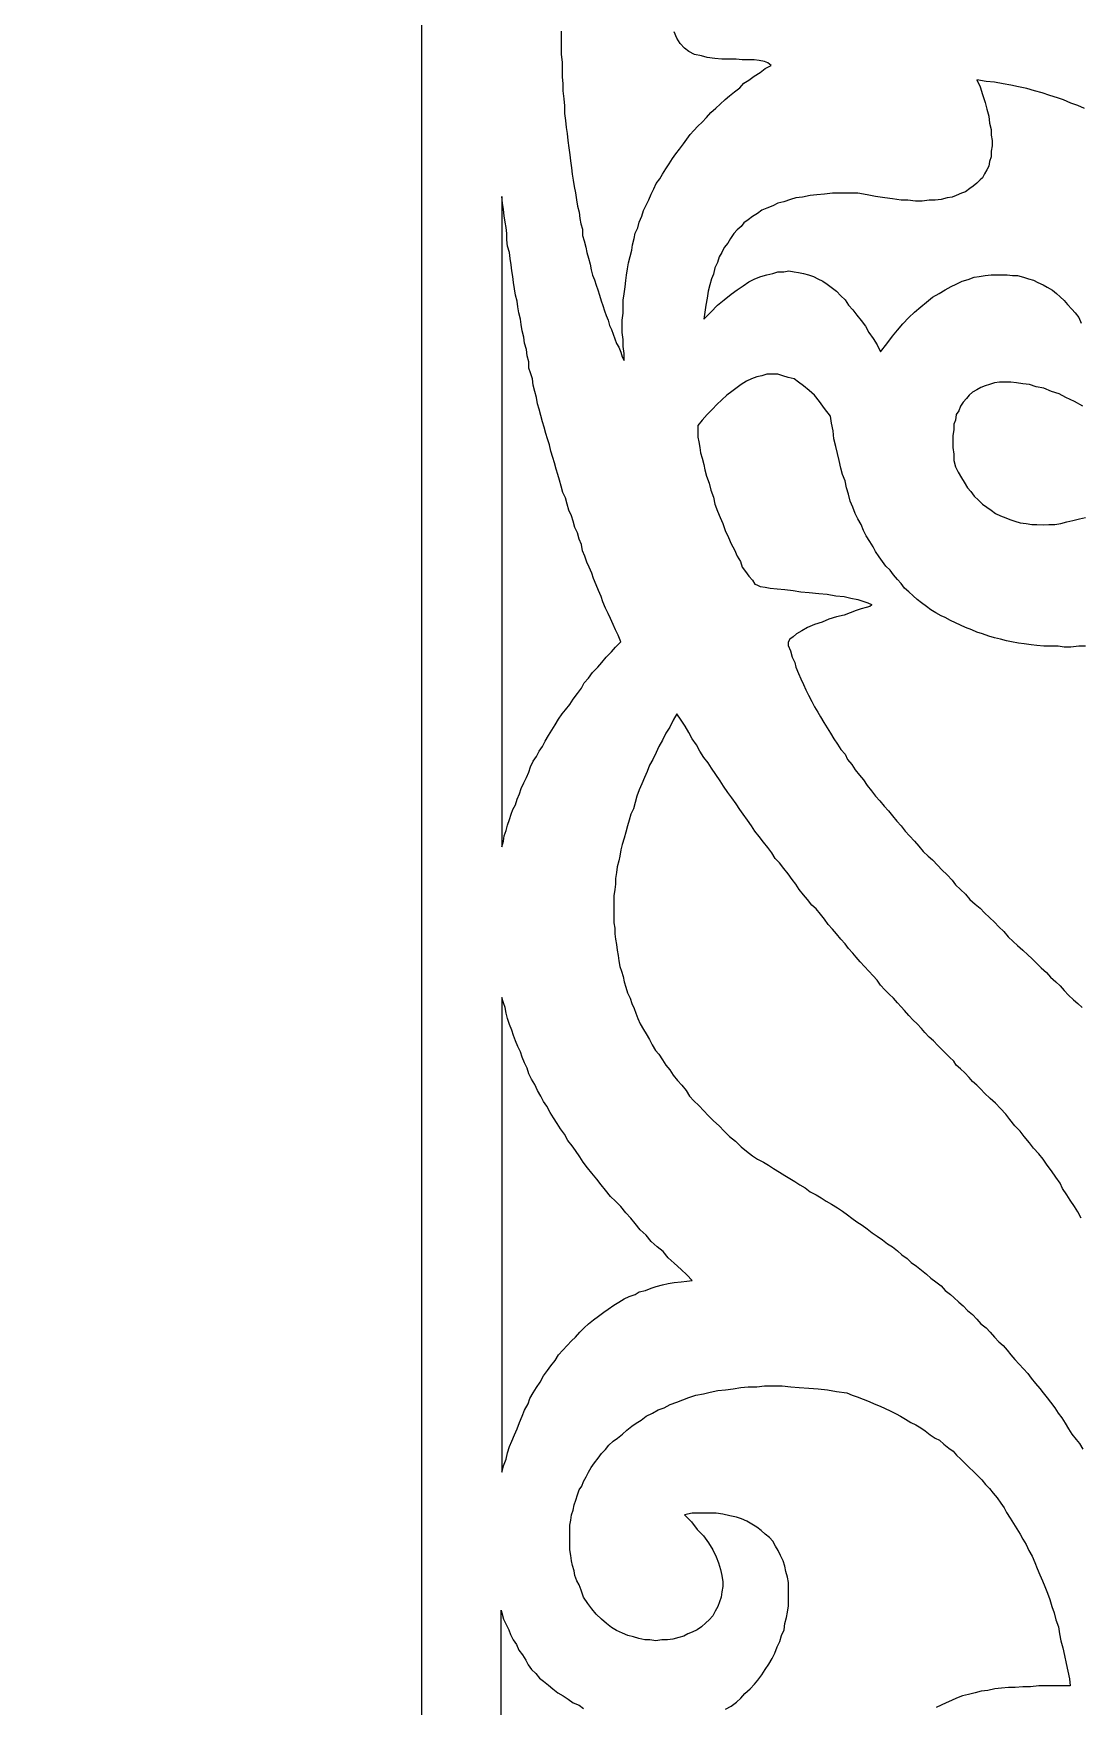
# Model space of a CAD drawing. Extents: x -535 to 535, y -535 to 535.
# Drawn here: x 305.6 to 371.5, y -106.5 to -1.2 of the extents above; entities that cross this region are included whole.
import ezdxf

# ---------------------------------------------------------------- set-up
doc = ezdxf.new("R2010")
doc.units = 0
doc.layers.add('LAYER_1', color=18, linetype='CONTINUOUS')
doc.layers.add('LAYER_2', color=150, linetype='CONTINUOUS')

msp = doc.modelspace()

# ---------------------------------------------------------------- linework, layer by layer
at = {"layer": 'LAYER_1'}
for points in [[(338.78, -1), (338.78, -2.47), (338.84, -2.96), (338.84, -3.89), (338.89, -4.33), (338.89, -4.77), (338.94, -5.26), (339, -5.7), (339, -6.19), (339.05, -6.63), (339.1, -7.07), (339.16, -7.46), (339.21, -7.9), (339.27, -8.35), (339.32, -8.79), (339.37, -9.18), (339.43, -9.62), (339.48, -10.01), (339.53, -10.4), (339.59, -10.79), (339.69, -11.18), (339.75, -11.62), (339.8, -12.02), (339.91, -12.41), (339.96, -12.8), (340.01, -13.14), (340.12, -13.48), (340.12, -13.88), (340.23, -14.22), (340.33, -14.61), (340.39, -14.95), (340.5, -15.3), (340.6, -15.69), (340.66, -16.03), (340.76, -16.37), (340.87, -16.67), (340.98, -17.01), (341.08, -17.3), (341.19, -17.64), (341.3, -17.99), (341.4, -18.28), (341.51, -18.62), (341.62, -18.92), (341.73, -19.21), (341.83, -19.55), (341.94, -19.8), (342.05, -20.09), (342.15, -20.38), (342.26, -20.68), (342.42, -20.92), (342.53, -21.22), (342.63, -21.51), (342.74, -21.76), (342.74, -21.31), (342.69, -20.87), (342.69, -20.43), (342.63, -19.99), (342.63, -19.21), (342.69, -18.77), (342.69, -17.94), (342.74, -17.55), (342.8, -17.11), (342.85, -16.71), (342.9, -16.37), (342.96, -15.98), (343.01, -15.59), (343.12, -15.2), (343.22, -14.81), (343.28, -14.46), (343.38, -14.07), (343.44, -13.73), (343.6, -13.39), (343.7, -13.04), (343.86, -12.65), (343.97, -12.31), (344.13, -11.97), (344.29, -11.62), (344.45, -11.28), (344.61, -10.94), (344.77, -10.6), (344.99, -10.3), (345.15, -10.01), (345.36, -9.67), (345.58, -9.37), (345.79, -9.03), (346, -8.74), (346.22, -8.44), (346.49, -8.1), (346.7, -7.81), (346.91, -7.51), (347.13, -7.27), (347.39, -6.98), (347.66, -6.73), (347.93, -6.44), (348.2, -6.14), (348.52, -5.85), (348.79, -5.6), (349.11, -5.31), (349.37, -5.07), (349.69, -4.82), (350.02, -4.58), (350.28, -4.28), (350.6, -4.09), (350.92, -3.84), (351.3, -3.6), (351.62, -3.35), (351.99, -3.16), (351.78, -3.01), (351.57, -2.91), (351.25, -2.86), (350.92, -2.82), (350.55, -2.82), (350.18, -2.82), (349.8, -2.77), (349.32, -2.77), (348.89, -2.77), (348.46, -2.72), (347.98, -2.67), (347.61, -2.57), (347.18, -2.47), (346.81, -2.28), (346.54, -2.08), (346.27, -1.79), (346.06, -1.44), (345.9, -1.05)], [(371.73, -5.88), (371.3, -5.69), (370.87, -5.54), (370.39, -5.34), (370.02, -5.2), (369.54, -5.05), (369.06, -4.9), (368.57, -4.76), (368.09, -4.61), (367.56, -4.51), (367.08, -4.41), (366.6, -4.32), (366.06, -4.22), (365.53, -4.17), (364.94, -4.07), (365.15, -4.51), (365.31, -5), (365.47, -5.49), (365.58, -5.93), (365.69, -6.37), (365.74, -6.81), (365.85, -7.2), (365.85, -7.55), (365.9, -7.89), (365.9, -8.23), (365.85, -8.57), (365.85, -8.92), (365.74, -9.21), (365.69, -9.5), (365.58, -9.75), (365.42, -9.99), (365.31, -10.24), (365.15, -10.38), (364.94, -10.58), (364.72, -10.78), (364.51, -10.92), (364.24, -11.12), (363.97, -11.22), (363.65, -11.36), (363.39, -11.46), (363.07, -11.51), (362.69, -11.61), (362.32, -11.66), (361.94, -11.66), (361.51, -11.71), (361.09, -11.71), (360.61, -11.66), (360.18, -11.66), (359.64, -11.56), (359.16, -11.51), (358.57, -11.41), (358.04, -11.31), (357.45, -11.22), (356.86, -11.22), (356.38, -11.22), (355.85, -11.22), (355.36, -11.27), (354.88, -11.31), (354.45, -11.36), (353.97, -11.46), (353.55, -11.51), (353.22, -11.61), (352.8, -11.76), (352.42, -11.85), (352.1, -12), (351.73, -12.15), (351.41, -12.29), (351.14, -12.49), (350.82, -12.68), (350.55, -12.88), (350.28, -13.08), (350.12, -13.32), (349.86, -13.52), (349.64, -13.76), (349.43, -14.06), (349.27, -14.35), (349.05, -14.64), (348.89, -14.94), (348.73, -15.23), (348.62, -15.57), (348.46, -15.92), (348.36, -16.31), (348.25, -16.6), (348.14, -16.99), (348.04, -17.38), (347.98, -17.82), (347.88, -18.26), (347.82, -18.7), (347.77, -19.15), (348.2, -18.7), (348.62, -18.26), (349.05, -17.92), (349.48, -17.58), (349.86, -17.29), (350.23, -17.04), (350.6, -16.8), (350.98, -16.6), (351.35, -16.45), (351.73, -16.36), (352.1, -16.26), (352.42, -16.16), (352.8, -16.16), (353.12, -16.11), (353.44, -16.16), (353.71, -16.21), (354.03, -16.26), (354.35, -16.36), (354.67, -16.45), (354.94, -16.6), (355.26, -16.75), (355.52, -16.94), (355.85, -17.19), (356.11, -17.38), (356.38, -17.68), (356.65, -17.92), (356.86, -18.26), (357.13, -18.56), (357.4, -18.9), (357.66, -19.24), (357.93, -19.59), (358.14, -19.98), (358.41, -20.37), (358.68, -20.76), (358.89, -21.2), (359.27, -20.71), (359.64, -20.22), (359.96, -19.83), (360.28, -19.44), (360.66, -19.05), (361.03, -18.7), (361.41, -18.36), (361.78, -18.07), (362.16, -17.77), (362.58, -17.53), (362.96, -17.29), (363.33, -17.09), (363.65, -16.94), (364.03, -16.75), (364.4, -16.65), (364.78, -16.5), (365.1, -16.45), (365.47, -16.4), (365.85, -16.36), (366.22, -16.36), (366.54, -16.36), (366.86, -16.36), (367.18, -16.4), (367.5, -16.4), (367.88, -16.5), (368.2, -16.6), (368.52, -16.7), (368.79, -16.84), (369.11, -16.99), (369.38, -17.14), (369.7, -17.33), (369.96, -17.53), (370.18, -17.73), (370.45, -17.97), (370.66, -18.22), (370.93, -18.51), (371.14, -18.75), (371.36, -19.05), (371.52, -19.39)], [(371.78, -39.75), (371.36, -39.75), (370.87, -39.8), (370.45, -39.8), (370.07, -39.75), (369.59, -39.75), (369.16, -39.75), (368.73, -39.7), (368.36, -39.65), (367.93, -39.6), (367.56, -39.55), (367.13, -39.46), (366.81, -39.41), (366.43, -39.31), (366.06, -39.21), (365.69, -39.11), (365.31, -38.97), (364.94, -38.87), (364.62, -38.72), (364.24, -38.57), (363.92, -38.43), (363.6, -38.28), (363.28, -38.13), (362.96, -37.94), (362.69, -37.84), (362.37, -37.64), (362.05, -37.45), (361.78, -37.25), (361.46, -37.01), (361.19, -36.81), (360.93, -36.57), (360.66, -36.32), (360.39, -36.08), (360.18, -35.79), (359.96, -35.54), (359.7, -35.25), (359.48, -34.95), (359.21, -34.71), (359, -34.41), (358.79, -34.12), (358.57, -33.78), (358.41, -33.48), (358.2, -33.14), (357.98, -32.8), (357.82, -32.46), (357.66, -32.07), (357.45, -31.72), (357.29, -31.38), (357.13, -30.99), (356.97, -30.6), (356.86, -30.16), (356.75, -29.77), (356.65, -29.32), (356.49, -28.93), (356.38, -28.54), (356.27, -28.05), (356.17, -27.61), (356.06, -27.17), (355.95, -26.68), (355.9, -26.19), (355.79, -25.7), (355.74, -25.26), (355.36, -24.77), (355.04, -24.33), (354.72, -23.94), (354.4, -23.65), (354.03, -23.35), (353.71, -23.11), (353.44, -22.91), (353.06, -22.82), (352.74, -22.72), (352.42, -22.62), (352.05, -22.62), (351.73, -22.62), (351.41, -22.72), (351.09, -22.77), (350.76, -22.91), (350.44, -23.06), (350.12, -23.26), (349.86, -23.45), (349.53, -23.7), (349.21, -23.94), (348.89, -24.23), (348.57, -24.53), (348.3, -24.82), (347.98, -25.16), (347.66, -25.51), (347.39, -25.85), (347.39, -26.58), (347.45, -26.88), (347.5, -27.22), (347.56, -27.56), (347.66, -27.91), (347.77, -28.3), (347.82, -28.64), (347.93, -29.03), (348.09, -29.47), (348.2, -29.91), (348.36, -30.35), (348.46, -30.79), (348.62, -31.23), (348.79, -31.63), (348.95, -32.02), (349.11, -32.46), (349.32, -32.9), (349.48, -33.29), (349.69, -33.68), (349.86, -34.07), (350.07, -34.41), (350.18, -34.76), (350.39, -35.05), (350.6, -35.34), (350.82, -35.59), (350.98, -35.83), (351.09, -35.88), (351.3, -35.98), (351.62, -36.03), (351.94, -36.08), (352.37, -36.13), (352.85, -36.18), (353.38, -36.23), (353.87, -36.32), (354.4, -36.37), (354.99, -36.42), (355.52, -36.47), (356.06, -36.57), (356.59, -36.62), (357.02, -36.71), (357.45, -36.81), (357.77, -36.91), (358.09, -37.01), (358.31, -37.11), (358.31, -37.16), (358.2, -37.25), (357.98, -37.3), (357.66, -37.4), (357.34, -37.5), (356.97, -37.64), (356.59, -37.79), (356.11, -37.89), (355.63, -38.04), (355.2, -38.23), (354.72, -38.38), (354.29, -38.57), (353.92, -38.77), (353.6, -38.97), (353.38, -39.16), (353.17, -39.31), (353.06, -39.5), (353.06, -39.7), (353.22, -40.04), (353.33, -40.43), (353.49, -40.78), (353.55, -41.07), (353.71, -41.46), (353.87, -41.8), (354.03, -42.15), (354.19, -42.49), (354.35, -42.83), (354.56, -43.22), (354.72, -43.57), (354.94, -43.91), (355.1, -44.2), (355.31, -44.55), (355.52, -44.89), (355.74, -45.23), (355.95, -45.57), (356.17, -45.92), (356.38, -46.26), (356.65, -46.55), (356.81, -46.89), (357.08, -47.19), (357.29, -47.53), (357.56, -47.87), (357.82, -48.17), (358.04, -48.51), (358.31, -48.85), (358.57, -49.19), (358.84, -49.49), (359.11, -49.83), (359.38, -50.12), (359.64, -50.42), (359.91, -50.76), (360.18, -51.05), (360.44, -51.4), (360.71, -51.69), (361.03, -52.03), (361.3, -52.33), (361.57, -52.67), (361.89, -52.96), (362.16, -53.21), (362.48, -53.55), (362.74, -53.84), (363.07, -54.14), (363.39, -54.48), (363.6, -54.77), (363.92, -55.07), (364.24, -55.36), (364.51, -55.7), (364.83, -56), (365.15, -56.24), (365.42, -56.54), (365.74, -56.83), (366.06, -57.12), (366.33, -57.42), (366.65, -57.71), (366.92, -58.05), (367.24, -58.35), (367.5, -58.59), (367.83, -58.89), (368.15, -59.18), (368.41, -59.42), (368.73, -59.72), (369, -60.01), (369.32, -60.3), (369.59, -60.6), (369.91, -60.89), (370.18, -61.14), (370.45, -61.43), (370.71, -61.72), (371.03, -62.02), (371.3, -62.26), (371.57, -62.51)], [(371.62, -24.63), (371.09, -24.33), (370.55, -24.09), (370.13, -23.84), (369.64, -23.7), (369.16, -23.5), (368.68, -23.4), (368.25, -23.26), (367.83, -23.21), (367.45, -23.16), (367.08, -23.11), (366.76, -23.11), (366.38, -23.11), (366.06, -23.16), (365.74, -23.26), (365.47, -23.35), (365.2, -23.45), (364.94, -23.6), (364.67, -23.75), (364.46, -23.94), (364.3, -24.14), (364.08, -24.38), (363.92, -24.63), (363.81, -24.92), (363.65, -25.16), (363.6, -25.51), (363.49, -25.75), (363.49, -26.09), (363.44, -26.49), (363.44, -27.22), (363.49, -27.66), (363.49, -28.05), (363.6, -28.44), (363.76, -28.79), (363.97, -29.13), (364.14, -29.42), (364.35, -29.77), (364.56, -30.01), (364.78, -30.3), (365.04, -30.55), (365.31, -30.79), (365.58, -30.99), (365.85, -31.18), (366.11, -31.38), (366.43, -31.53), (366.76, -31.67), (367.02, -31.77), (367.34, -31.87), (367.67, -31.97), (368.04, -32.02), (368.41, -32.07), (368.73, -32.07), (369.11, -32.11), (369.48, -32.07), (369.86, -32.07), (370.23, -32.02), (370.61, -31.92), (370.98, -31.82), (371.41, -31.72), (371.78, -31.63)], [(371.52, -75.77), (371.3, -75.38), (371.09, -75.04), (370.82, -74.64), (370.61, -74.3), (370.34, -73.91), (370.18, -73.57), (369.91, -73.18), (369.64, -72.78), (369.38, -72.44), (369.11, -72.05), (368.84, -71.71), (368.52, -71.37), (368.25, -71.02), (367.93, -70.63), (367.67, -70.29), (367.34, -69.95), (367.02, -69.55), (366.76, -69.21), (366.43, -68.87), (366.11, -68.53), (365.79, -68.23), (365.42, -67.89), (365.2, -67.65), (364.94, -67.4), (364.67, -67.16), (364.46, -66.91), (364.19, -66.62), (363.92, -66.37), (363.65, -66.13), (363.49, -65.88), (363.23, -65.64), (362.96, -65.35), (362.74, -65.15), (362.48, -64.9), (362.21, -64.61), (361.94, -64.37), (361.67, -64.07), (361.46, -63.83), (361.19, -63.53), (360.93, -63.29), (360.66, -63), (360.39, -62.7), (360.18, -62.46), (359.96, -62.21), (359.7, -61.92), (359.43, -61.67), (359.16, -61.38), (358.89, -61.09), (358.68, -60.79), (358.41, -60.5), (358.14, -60.21), (357.88, -59.91), (357.61, -59.62), (357.34, -59.33), (357.13, -59.08), (356.86, -58.79), (356.65, -58.49), (356.38, -58.2), (356.11, -57.86), (355.85, -57.56), (355.58, -57.27), (355.36, -56.93), (355.1, -56.63), (354.83, -56.29), (354.56, -56.05), (354.29, -55.7), (354.03, -55.41), (353.76, -55.07), (353.55, -54.73), (353.33, -54.43), (353.06, -54.09), (352.8, -53.75), (352.53, -53.4), (352.26, -53.11), (352.05, -52.77), (351.78, -52.42), (351.51, -52.08), (351.25, -51.74), (350.98, -51.4), (350.76, -51.05), (350.5, -50.71), (350.23, -50.32), (350.02, -50.03), (349.8, -49.68), (349.53, -49.29), (349.27, -48.95), (349, -48.56), (348.79, -48.22), (348.52, -47.82), (348.25, -47.43), (348.04, -47.09), (347.77, -46.75), (347.5, -46.36), (347.29, -45.96), (347.02, -45.57), (346.81, -45.18), (346.59, -44.79), (346.33, -44.4), (346.06, -44.01), (345.84, -44.4), (345.63, -44.84), (345.36, -45.23), (345.15, -45.67), (344.93, -46.06), (344.77, -46.45), (344.56, -46.89), (344.35, -47.24), (344.19, -47.63), (344.03, -48.02), (343.86, -48.41), (343.7, -48.8), (343.54, -49.19), (343.44, -49.59), (343.33, -49.98), (343.17, -50.32), (343.06, -50.71), (342.96, -51.05), (342.85, -51.45), (342.74, -51.84), (342.63, -52.23), (342.53, -52.57), (342.47, -52.96), (342.42, -53.26), (342.31, -53.65), (342.26, -53.99), (342.21, -54.38), (342.21, -54.73), (342.15, -55.07), (342.1, -55.46), (342.1, -57.17), (342.15, -57.51), (342.15, -57.86), (342.21, -58.2), (342.26, -58.54), (342.31, -58.89), (342.37, -59.23), (342.42, -59.57), (342.47, -59.91), (342.58, -60.21), (342.69, -60.55), (342.74, -60.89), (342.85, -61.23), (342.96, -61.58), (343.12, -61.92), (343.22, -62.26), (343.38, -62.56), (343.49, -62.85), (343.6, -63.19), (343.76, -63.53), (343.97, -63.88), (344.13, -64.17), (344.35, -64.51), (344.51, -64.86), (344.72, -65.2), (344.93, -65.44), (345.15, -65.79), (345.36, -66.13), (345.63, -66.42), (345.84, -66.76), (346.11, -67.11), (346.38, -67.4), (346.65, -67.74), (346.86, -68.09), (347.13, -68.38), (347.45, -68.67), (347.77, -69.02), (348.04, -69.31), (348.36, -69.65), (348.73, -69.95), (349.05, -70.29), (349.37, -70.63), (349.75, -70.92), (350.12, -71.27), (350.44, -71.56), (350.82, -71.85), (351.14, -72.05), (351.51, -72.25), (351.83, -72.44), (352.15, -72.64), (352.53, -72.88), (352.85, -73.08), (353.17, -73.27), (353.49, -73.47), (353.81, -73.67), (354.13, -73.86), (354.45, -74.11), (354.83, -74.3), (355.15, -74.5), (355.47, -74.69), (355.79, -74.89), (356.17, -75.13), (356.49, -75.33), (356.81, -75.57), (357.08, -75.77), (357.4, -76.01), (357.72, -76.21), (358.04, -76.45), (358.36, -76.7), (358.68, -76.9), (359, -77.14), (359.32, -77.38), (359.64, -77.58), (359.96, -77.83), (360.23, -78.07), (360.55, -78.31), (360.82, -78.56), (361.14, -78.8), (361.46, -79.05), (361.78, -79.29), (362.05, -79.54), (362.37, -79.78), (362.69, -80.03), (362.96, -80.32), (363.28, -80.57), (363.49, -80.76), (363.81, -81.06), (364.08, -81.3), (364.35, -81.59), (364.67, -81.84), (364.94, -82.13), (365.2, -82.43), (365.53, -82.67), (365.79, -82.96), (366.06, -83.26), (366.33, -83.55), (366.6, -83.8), (366.86, -84.09), (367.08, -84.38), (367.34, -84.68), (367.61, -84.97), (367.88, -85.26), (368.15, -85.56), (368.36, -85.85), (368.63, -86.19), (368.9, -86.49), (369.11, -86.78), (369.38, -87.08), (369.59, -87.37), (369.86, -87.71), (370.07, -88.05), (370.29, -88.35), (370.5, -88.69), (370.71, -89.03), (370.93, -89.38), (371.19, -89.72), (371.41, -89.96), (371.62, -90.31)], [(349.12, -106.7), (349.49, -106.5), (349.81, -106.26), (350.08, -106.01), (350.35, -105.72), (350.67, -105.42), (350.94, -105.13), (351.15, -104.88), (351.42, -104.54), (351.63, -104.2), (351.85, -103.86), (352.06, -103.51), (352.22, -103.17), (352.38, -102.78), (352.54, -102.44), (352.65, -102.05), (352.81, -101.7), (352.86, -101.31), (352.97, -100.92), (353.02, -100.58), (353.08, -100.19), (353.08, -98.72), (353.02, -98.38), (352.92, -98.03), (352.86, -97.69), (352.75, -97.35), (352.59, -97.01), (352.43, -96.71), (352.27, -96.42), (352.11, -96.12), (351.9, -95.88), (351.63, -95.68), (351.36, -95.44), (351.1, -95.24), (350.78, -95.05), (350.46, -94.85), (350.13, -94.71), (349.81, -94.61), (349.39, -94.51), (348.96, -94.41), (348.53, -94.36), (348.05, -94.36), (347.57, -94.36), (347.03, -94.36), (346.55, -94.46), (346.98, -94.9), (347.35, -95.39), (347.73, -95.78), (348.05, -96.22), (348.32, -96.66), (348.53, -97.1), (348.69, -97.49), (348.8, -97.89), (348.9, -98.28), (348.96, -98.67), (348.96, -98.96), (348.9, -99.31), (348.85, -99.65), (348.74, -99.94), (348.64, -100.24), (348.48, -100.53), (348.32, -100.82), (348.1, -101.07), (347.89, -101.26), (347.62, -101.51), (347.35, -101.7), (347.03, -101.85), (346.76, -101.95), (346.5, -102.1), (346.18, -102.19), (345.8, -102.29), (345.48, -102.34), (345.11, -102.34), (344.73, -102.39), (344.36, -102.34), (344.04, -102.34), (343.66, -102.24), (343.34, -102.14), (342.97, -102.05), (342.65, -101.9), (342.27, -101.75), (341.95, -101.56), (341.63, -101.31), (341.31, -101.02), (340.99, -100.72), (340.72, -100.38), (340.45, -100.04), (340.19, -99.65), (340.03, -99.21), (339.92, -98.87), (339.76, -98.62), (339.65, -98.28), (339.6, -97.98), (339.49, -97.64), (339.44, -97.35), (339.38, -97.01), (339.33, -96.66), (339.33, -95.1), (339.38, -94.8), (339.44, -94.46), (339.54, -94.17), (339.6, -93.82), (339.7, -93.53), (339.81, -93.19), (339.92, -92.89), (340.08, -92.65), (340.19, -92.36), (340.35, -92.06), (340.51, -91.77), (340.67, -91.47), (340.88, -91.18), (341.1, -90.89), (341.31, -90.59), (341.58, -90.35), (341.79, -90.06), (342.06, -89.81), (342.33, -89.62), (342.65, -89.37), (342.91, -89.13), (343.23, -88.88), (343.5, -88.69), (343.82, -88.49), (344.14, -88.24), (344.52, -88.05), (344.89, -87.85), (345.27, -87.71), (345.64, -87.51), (346.07, -87.36), (346.44, -87.22), (346.82, -87.07), (347.25, -86.92), (347.73, -86.83), (348.16, -86.73), (348.64, -86.63), (349.12, -86.58), (349.6, -86.53), (350.08, -86.43), (350.56, -86.39), (351.1, -86.39), (351.58, -86.34), (352.17, -86.34), (352.7, -86.34), (353.24, -86.39), (353.77, -86.43), (354.36, -86.48), (354.95, -86.53), (355.54, -86.58), (356.12, -86.68), (356.77, -86.78), (357.09, -86.92), (357.41, -87.02), (357.78, -87.17), (358.16, -87.31), (358.48, -87.46), (358.85, -87.61), (359.17, -87.76), (359.49, -87.9), (359.87, -88.1), (360.14, -88.24), (360.46, -88.44), (360.78, -88.64), (361.1, -88.78), (361.42, -88.98), (361.69, -89.17), (362.01, -89.42), (362.33, -89.62), (362.6, -89.76), (362.86, -90.01), (363.18, -90.25), (363.45, -90.45), (363.67, -90.69), (363.93, -90.94), (364.2, -91.23), (364.47, -91.47), (364.74, -91.72), (365, -92.01), (365.27, -92.26), (365.48, -92.55), (365.75, -92.8), (365.97, -93.09), (366.23, -93.38), (366.45, -93.73), (366.66, -94.02), (366.82, -94.31), (367.04, -94.66), (367.25, -95), (367.46, -95.34), (367.68, -95.68), (367.84, -95.98), (368.05, -96.32), (368.21, -96.71), (368.43, -97.05), (368.59, -97.45), (368.75, -97.84), (368.91, -98.23), (369.07, -98.62), (369.23, -98.96), (369.39, -99.4), (369.55, -99.79), (369.66, -100.24), (369.82, -100.63), (369.92, -101.07), (370.08, -101.51), (370.14, -101.95), (370.24, -102.39), (370.35, -102.83), (370.46, -103.32), (370.56, -103.81), (370.67, -104.3), (370.78, -104.79), (370.83, -105.23), (370.3, -105.23), (369.87, -105.23), (369.33, -105.23), (368.85, -105.23), (368.32, -105.28), (367.84, -105.28), (367.36, -105.33), (366.93, -105.33), (366.5, -105.37), (366.07, -105.42), (365.64, -105.52), (365.22, -105.57), (364.84, -105.67), (364.41, -105.77), (364.04, -105.86), (363.67, -106.01), (363.34, -106.16), (363.02, -106.3), (362.7, -106.45), (362.38, -106.6)], [(335, -115.12), (335, -100.46), (335.05, -100.63), (335.16, -101.02), (335.32, -101.36), (335.48, -101.7), (335.59, -102), (335.75, -102.34), (335.96, -102.63), (336.12, -102.98), (336.34, -103.27), (336.55, -103.61), (336.71, -103.91), (336.92, -104.2), (337.19, -104.44), (337.41, -104.74), (337.67, -104.93), (337.99, -105.18), (338.26, -105.42), (338.58, -105.67), (338.9, -105.86), (339.22, -106.06), (339.54, -106.3), (339.92, -106.45), (340.19, -106.65)]]:
    msp.add_lwpolyline(points, dxfattribs=at)
for points in [[(342.37, -39.06), (342.21, -38.72), (342.05, -38.38), (341.89, -37.99), (341.73, -37.69), (341.57, -37.35), (341.4, -36.96), (341.3, -36.62), (341.14, -36.23), (340.98, -35.88), (340.82, -35.49), (340.71, -35.15), (340.55, -34.76), (340.39, -34.46), (340.28, -34.07), (340.12, -33.73), (340.07, -33.34), (339.91, -33), (339.8, -32.6), (339.64, -32.26), (339.53, -31.87), (339.43, -31.53), (339.27, -31.18), (339.16, -30.79), (339.05, -30.4), (338.89, -30.06), (338.78, -29.67), (338.68, -29.28), (338.57, -28.93), (338.46, -28.59), (338.36, -28.2), (338.25, -27.86), (338.14, -27.47), (338.04, -27.07), (337.93, -26.68), (337.82, -26.34), (337.71, -25.95), (337.61, -25.61), (337.5, -25.21), (337.39, -24.82), (337.29, -24.48), (337.23, -24.09), (337.13, -23.7), (337.02, -23.31), (336.97, -22.91), (336.86, -22.52), (336.75, -22.23), (336.75, -21.84), (336.64, -21.45), (336.59, -21.05), (336.48, -20.66), (336.43, -20.27), (336.32, -19.88), (336.27, -19.49), (336.22, -19.15), (336.11, -18.75), (336.06, -18.36), (336, -18.02), (335.9, -17.63), (335.84, -17.24), (335.79, -16.84), (335.74, -16.45), (335.68, -16.11), (335.63, -15.72), (335.57, -15.33), (335.52, -14.94), (335.41, -14.54), (335.36, -14.15), (335.36, -13.76), (335.31, -13.37), (335.25, -13.03), (335.2, -12.64), (335.15, -12.24), (335.09, -11.85), (335.04, -11.42), (335.04, -52.38), (335.15, -52.03), (335.2, -51.69), (335.31, -51.35), (335.41, -51.01), (335.52, -50.66), (335.63, -50.32), (335.74, -50.03), (335.9, -49.73), (336, -49.39), (336.16, -49.05), (336.27, -48.71), (336.43, -48.36), (336.59, -48.02), (336.75, -47.68), (336.86, -47.34), (337.02, -46.99), (337.23, -46.7), (337.39, -46.36), (337.61, -46.06), (337.77, -45.72), (337.98, -45.38), (338.2, -45.03), (338.41, -44.69), (338.62, -44.35), (338.84, -44.01), (339.05, -43.76), (339.32, -43.42), (339.53, -43.08), (339.8, -42.73), (340.07, -42.39), (340.23, -42.05), (340.5, -41.76), (340.76, -41.41), (341.08, -41.07), (341.35, -40.78), (341.62, -40.43), (341.94, -40.09), (342.21, -39.8), (342.53, -39.46)], [(346.7, -79.34), (346.33, -79), (345.9, -78.61), (345.52, -78.27), (345.2, -77.87), (344.83, -77.58), (344.45, -77.24), (344.13, -76.85), (343.76, -76.5), (343.44, -76.11), (343.17, -75.77), (342.85, -75.43), (342.53, -75.04), (342.21, -74.69), (341.89, -74.4), (341.57, -74.01), (341.3, -73.67), (341.03, -73.32), (340.71, -72.93), (340.44, -72.59), (340.17, -72.25), (339.96, -71.9), (339.69, -71.51), (339.48, -71.22), (339.21, -70.88), (339, -70.48), (338.73, -70.14), (338.52, -69.8), (338.3, -69.46), (338.09, -69.11), (337.87, -68.72), (337.66, -68.43), (337.5, -68.09), (337.29, -67.74), (337.13, -67.35), (336.91, -67.01), (336.75, -66.67), (336.64, -66.32), (336.48, -65.98), (336.32, -65.64), (336.22, -65.3), (336.06, -64.95), (335.9, -64.61), (335.79, -64.27), (335.68, -63.93), (335.52, -63.58), (335.41, -63.19), (335.31, -62.85), (335.25, -62.51), (335.15, -62.21), (335.04, -61.87), (335.04, -91.77), (335.15, -91.38), (335.31, -90.94), (335.41, -90.55), (335.52, -90.16), (335.68, -89.82), (335.84, -89.42), (336, -89.03), (336.16, -88.64), (336.32, -88.25), (336.48, -87.86), (336.7, -87.47), (336.81, -87.12), (337.02, -86.78), (337.23, -86.44), (337.45, -86.1), (337.66, -85.7), (337.93, -85.36), (338.14, -85.07), (338.41, -84.73), (338.62, -84.38), (338.89, -84.09), (339.16, -83.8), (339.43, -83.5), (339.69, -83.26), (339.96, -82.96), (340.23, -82.67), (340.5, -82.43), (340.82, -82.18), (341.14, -81.94), (341.46, -81.69), (341.73, -81.5), (342.1, -81.25), (342.42, -81.06), (342.74, -80.86), (343.06, -80.71), (343.44, -80.57), (343.7, -80.42), (344.08, -80.32), (344.45, -80.17), (344.77, -80.08), (345.15, -79.98), (345.52, -79.88), (345.9, -79.83), (346.33, -79.78), (346.7, -79.73), (347.02, -79.69)]]:
    msp.add_lwpolyline(points, close=True, dxfattribs=at)
at = {"layer": 'LAYER_2'}
msp.add_lwpolyline([(-330, 136.69), (-330, -136.69), (-136.69, -330), (136.69, -330), (330, -136.69), (330, 136.69), (136.69, 330), (-136.69, 330)], close=True, dxfattribs=at)

doc.saveas('drawing.dxf')
